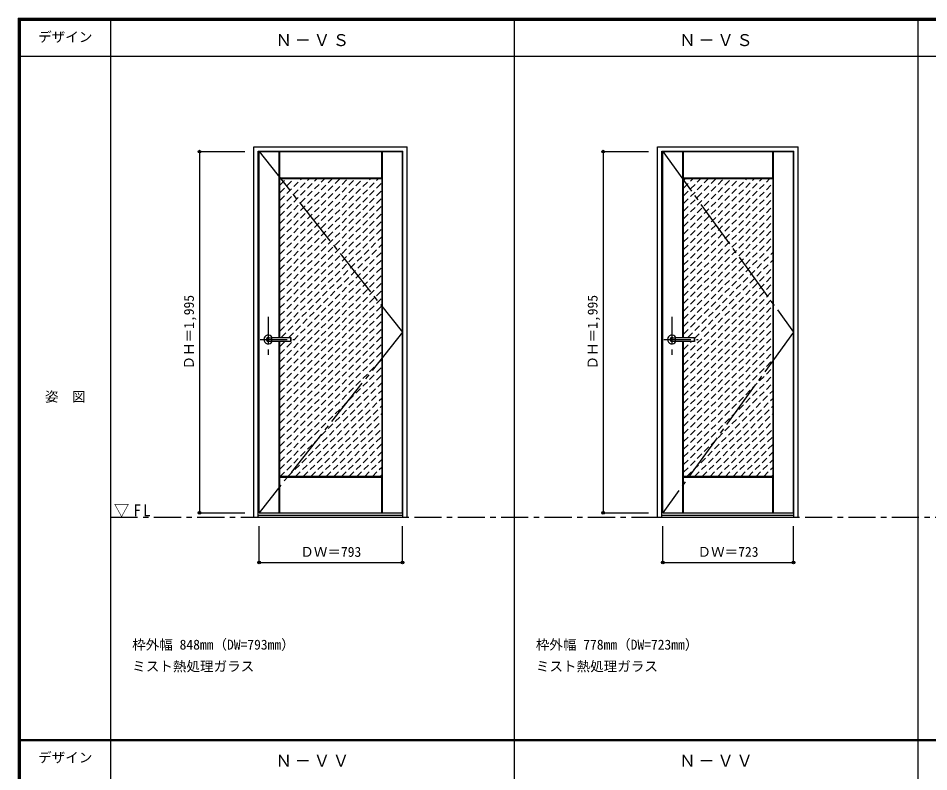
# Model space of a CAD drawing. Units: millimetres, scale not verified. Extents: x -6000 to 5700, y -4307 to 4260.
# Drawn here: x -6000 to -966, y 12 to 4175 of the extents above; entities that cross this region are included whole.
import ezdxf
from ezdxf.enums import TextEntityAlignment as Align

# ---------------------------------------------------------------- set-up
doc = ezdxf.new("R2010")
doc.units = ezdxf.units.MM
doc.header["$LTSCALE"] = 30
doc.header["$PDMODE"] = 32
doc.header["$PDSIZE"] = 15
for name, pattern in [('CHAIN1', [8, 5, -1, 1, -1]), ('CHAIN2', [12, 9, -1, 1, -1]), ('DASHED1', [1.8, 1.2, -0.6])]:
    doc.linetypes.add(name, pattern=pattern)
for name, color, linetype in [('0-1_通り芯', 4, 'CHAIN1'), ('0-2_扉', 3, 'Continuous'), ('0-3_仕上げ', 7, 'Continuous'), ('0-4_枠', 3, 'Continuous'), ('0-5_レバー', 3, 'Continuous'), ('0-7', 7, 'CHAIN2'), ('0-A_文字', 7, 'Continuous'), ('0-B_寸法', 7, 'Continuous'), ('0-C_ハッチ', 4, 'DASHED1'), ('F-1_枠', 6, 'Continuous'), ('F-A_文字', 7, 'Continuous')]:
    doc.layers.add(name, color=color, linetype=linetype)
doc.styles.add('ＭＳ ゴシック', font='')
doc.styles.get('ＭＳ ゴシック').set_extended_font_data('MS Gothic')

msp = doc.modelspace()

# ---------------------------------------------------------------- linework, layer by layer
at = {"layer": '0-1_通り芯'}
for p, q in [((-4617.4, 2524.5), (-4617.4, 2314.5)), ((-2385.8, 2524.5), (-2385.8, 2314.5)), ((-4662.4, 2400.5), (-4472.4, 2400.5)), ((-2430.8, 2400.5), (-2240.8, 2400.5))]:
    msp.add_line(p, q, dxfattribs=at)
at = {"layer": '0-1_通り芯', "color": 7}
msp.add_line((-5490, 1418), (3436.4, 1418), dxfattribs=at)
at = {"layer": '0-2_扉'}
for p, q in [((-4668.4, 3438), (-3875.4, 3438)), ((-4668.4, 1443), (-4668.4, 3438)), ((-3875.4, 1443), (-3875.4, 3438)), ((-2436.8, 3438), (-1713.8, 3438)), ((-2436.8, 1443), (-2436.8, 3438)), ((-1713.8, 1443), (-1713.8, 3438)), ((-4668.4, 1443), (-3875.4, 1443)), ((-2436.8, 1443), (-1713.8, 1443))]:
    msp.add_line(p, q, dxfattribs=at)
at = {"layer": '0-3_仕上げ'}
for p, q in [((-4557.4, 2412), (-4557.4, 3438)), ((-4555.9, 3290.5), (-4555.9, 3438)), ((-4554.4, 3292), (-4554.4, 3438)), ((-3989.4, 3292), (-3989.4, 3438)), ((-3987.9, 3290.5), (-3987.9, 3438)), ((-3986.4, 1443), (-3986.4, 3438)), ((-2325.8, 2412), (-2325.8, 3438)), ((-2324.3, 3290.5), (-2324.3, 3438)), ((-2322.8, 3292), (-2322.8, 3438)), ((-1827.8, 3292), (-1827.8, 3438)), ((-1826.3, 3290.5), (-1826.3, 3438)), ((-1824.8, 1443), (-1824.8, 3438)), ((-4554.4, 3292), (-4555.9, 3290.5)), ((-4553.4, 3288), (-4555.9, 3290.5)), ((-3989.4, 3292), (-4554.4, 3292)), ((-3990.4, 3288), (-3987.9, 3290.5)), ((-3989.4, 3292), (-3987.9, 3290.5)), ((-2322.8, 3292), (-2324.3, 3290.5)), ((-2321.8, 3288), (-2324.3, 3290.5)), ((-1827.8, 3292), (-2322.8, 3292)), ((-1828.8, 3288), (-1826.3, 3290.5)), ((-1827.8, 3292), (-1826.3, 3290.5)), ((-4557.4, 1443), (-4557.4, 2389)), ((-2325.8, 1443), (-2325.8, 2389)), ((-4553.4, 1643), (-4555.9, 1640.5)), ((-4554.4, 1639), (-4555.9, 1640.5)), ((-4555.9, 1443), (-4555.9, 1640.5)), ((-4554.4, 1443), (-4554.4, 1639)), ((-4554.4, 1639), (-3989.4, 1639)), ((-3990.4, 1643), (-3987.9, 1640.5)), ((-3989.4, 1639), (-3987.9, 1640.5)), ((-3989.4, 1443), (-3989.4, 1639)), ((-3987.9, 1443), (-3987.9, 1640.5)), ((-2321.8, 1643), (-2324.3, 1640.5)), ((-2324.3, 1443), (-2324.3, 1640.5)), ((-2322.8, 1639), (-1827.8, 1639)), ((-1828.8, 1643), (-1826.3, 1640.5)), ((-1827.8, 1639), (-1826.3, 1640.5)), ((-1827.8, 1443), (-1827.8, 1639)), ((-1826.3, 1443), (-1826.3, 1640.5))]:
    msp.add_line(p, q, dxfattribs=at)
at = {"layer": '0-3_仕上げ', "color": 3}
for p, q in [((-3990.4, 3288), (-4553.4, 3288)), ((-4553.4, 2412), (-4553.4, 3288)), ((-3990.4, 3288), (-3990.4, 1643)), ((-1828.8, 3288), (-2321.8, 3288)), ((-2321.8, 2412), (-2321.8, 3288)), ((-1828.8, 3288), (-1828.8, 1643)), ((-4553.4, 1643), (-4553.4, 2389)), ((-2321.8, 1643), (-2321.8, 2389)), ((-3990.4, 1643), (-4553.4, 1643)), ((-1828.8, 1643), (-2321.8, 1643))]:
    msp.add_line(p, q, dxfattribs=at)
at = {"layer": '0-3_仕上げ'}
msp.add_lwpolyline([(-2322.8, 1443), (-2322.8, 1639), (-2324.3, 1640.5)], dxfattribs=at)
at = {"layer": '0-4_枠'}
for p, q in [((-4697.4, 3465), (-3849.4, 3465)), ((-4697.4, 1418), (-4697.4, 3465)), ((-4673.4, 3441), (-3873.4, 3441)), ((-4673.4, 1418), (-4673.4, 3441)), ((-3873.4, 1418), (-3873.4, 3441)), ((-3849.4, 1418), (-3849.4, 3465)), ((-2465.8, 3465), (-1687.8, 3465)), ((-2465.8, 1418), (-2465.8, 3465)), ((-2441.8, 3441), (-1711.8, 3441)), ((-2441.8, 1418), (-2441.8, 3441)), ((-1711.8, 1418), (-1711.8, 3441)), ((-1687.8, 1418), (-1687.8, 3465)), ((-4697.4, 1418), (-3849.4, 1418)), ((-4673.4, 1430), (-3873.4, 1430)), ((-2465.8, 1418), (-1687.8, 1418)), ((-2441.8, 1430), (-1711.8, 1430))]:
    msp.add_line(p, q, dxfattribs=at)
at = {"layer": '0-5_レバー'}
for p, q in [((-4617.4, 2410), (-4598.4, 2410)), ((-4617.4, 2391), (-4598.4, 2391)), ((-4598.4, 2411), (-4597.4, 2412)), ((-4598.4, 2390), (-4598.4, 2411)), ((-4598.4, 2390), (-4597.4, 2389)), ((-4597.4, 2412), (-4493.4, 2412)), ((-4493.4, 2389), (-4597.4, 2389)), ((-4492.4, 2411), (-4493.4, 2412)), ((-4492.4, 2390), (-4493.4, 2389)), ((-4492.4, 2390), (-4492.4, 2411)), ((-2385.8, 2410), (-2366.8, 2410)), ((-2385.8, 2391), (-2366.8, 2391)), ((-2366.8, 2411), (-2365.8, 2412)), ((-2366.8, 2390), (-2366.8, 2411)), ((-2366.8, 2390), (-2365.8, 2389)), ((-2365.8, 2412), (-2261.8, 2412)), ((-2261.8, 2389), (-2365.8, 2389)), ((-2260.8, 2411), (-2261.8, 2412)), ((-2260.8, 2390), (-2261.8, 2389)), ((-2260.8, 2390), (-2260.8, 2411))]:
    msp.add_line(p, q, dxfattribs=at)
at = {"layer": '0-5_レバー', "color": 4}
for p, q in [((-4597.4, 2389), (-4597.4, 2412)), ((-4493.4, 2412), (-4493.4, 2389)), ((-2365.8, 2389), (-2365.8, 2412)), ((-2261.8, 2412), (-2261.8, 2389))]:
    msp.add_line(p, q, dxfattribs=at)
for centre, radius, start, end in [((-4617.4, 2400.5), 24.55, 27.93255, 332.06745), ((-2385.8, 2400.5), 24.55, 27.93255, 332.06745), ((-4617.4, 2400.5), 11, 59.72736, 300.27264), ((-2385.8, 2400.5), 11, 59.72736, 300.27264)]:
    msp.add_arc(centre, radius, start, end, dxfattribs=at)
at = {"layer": '0-5_レバー'}
for centre in [(-4617.4, 2400.5), (-2385.8, 2400.5)]:
    msp.add_arc(centre, 9.5, 90, 270, dxfattribs=at)
at = {"layer": '0-7'}
for p, q in [((-4668.4, 3438), (-3875.4, 2440.5)), ((-2436.8, 3438), (-1713.8, 2440.5)), ((-3875.4, 2440.5), (-4668.4, 1443)), ((-1713.8, 2440.5), (-2436.8, 1443))]:
    msp.add_line(p, q, dxfattribs=at)
at = {"layer": '0-B_寸法', "color": 4}
for p, q in [((-4997.4, 3438), (-4747.4, 3438)), ((-4997.4, 3438), (-4997.4, 1443)), ((-2765.8, 3438), (-2515.8, 3438)), ((-2765.8, 3438), (-2765.8, 1443)), ((-4997.4, 1443), (-4747.4, 1443)), ((-2765.8, 1443), (-2515.8, 1443)), ((-4668.4, 1168), (-4668.4, 1368)), ((-3875.4, 1168), (-3875.4, 1368)), ((-2436.8, 1168), (-2436.8, 1368)), ((-1713.8, 1168), (-1713.8, 1368)), ((-4668.4, 1168), (-3875.4, 1168)), ((-2436.8, 1168), (-1713.8, 1168))]:
    msp.add_line(p, q, dxfattribs=at)
at = {"layer": '0-B_寸法'}
for p in [(-4997.4, 3438), (-2765.8, 3438), (-4997.4, 1443), (-2765.8, 1443), (-4668.4, 1168), (-3875.4, 1168), (-2436.8, 1168), (-1713.8, 1168)]:
    msp.add_point(p, dxfattribs=at)
at = {"layer": '0-C_ハッチ'}
for p, q in [((-4553.4, 3253.06), (-4518.46, 3288)), ((-4553.4, 2743.94), (-4009.34, 3288)), ((-4553.4, 2786.37), (-4051.77, 3288)), ((-4553.4, 2828.79), (-4094.19, 3288)), ((-4553.4, 2871.22), (-4136.62, 3288)), ((-4553.4, 2913.65), (-4179.05, 3288)), ((-4553.4, 2956.07), (-4221.47, 3288)), ((-4553.4, 2998.5), (-4263.9, 3288)), ((-4553.4, 3040.93), (-4306.33, 3288)), ((-4553.4, 3083.35), (-4348.75, 3288)), ((-4553.4, 3125.78), (-4391.18, 3288)), ((-4553.4, 3168.21), (-4433.61, 3288)), ((-4553.4, 3210.63), (-4476.03, 3288)), ((-2321.8, 3278.49), (-2312.29, 3288)), ((-2321.8, 2811.8), (-1845.6, 3288)), ((-2321.8, 2854.22), (-1888.02, 3288)), ((-2321.8, 2896.65), (-1930.45, 3288)), ((-2321.8, 2939.07), (-1972.87, 3288)), ((-2321.8, 2981.5), (-2015.3, 3288)), ((-2321.8, 3023.93), (-2057.73, 3288)), ((-2321.8, 3066.35), (-2100.15, 3288)), ((-2321.8, 3108.78), (-2142.58, 3288)), ((-2321.8, 3151.21), (-2185.01, 3288)), ((-2321.8, 3193.63), (-2227.43, 3288)), ((-2321.8, 3236.06), (-2269.86, 3288)), ((-4553.4, 2701.52), (-3990.4, 3264.52)), ((-4553.4, 2659.09), (-3990.4, 3222.09)), ((-2321.8, 2769.37), (-1828.8, 3262.37)), ((-4553.4, 2616.66), (-3990.4, 3179.66)), ((-2321.8, 2726.94), (-1828.8, 3219.94)), ((-2321.8, 2684.52), (-1828.8, 3177.52)), ((-4553.4, 2574.24), (-3990.4, 3137.24)), ((-2321.8, 2642.09), (-1828.8, 3135.09)), ((-4553.4, 2531.81), (-3990.4, 3094.81)), ((-2321.8, 2599.66), (-1828.8, 3092.66)), ((-4553.4, 2489.38), (-3990.4, 3052.38)), ((-2321.8, 2557.24), (-1828.8, 3050.24)), ((-4553.4, 2446.96), (-3990.4, 3009.96)), ((-2321.8, 2514.81), (-1828.8, 3007.81)), ((-4545.93, 2412), (-3990.4, 2967.53)), ((-4503.5, 2412), (-3990.4, 2925.1)), ((-2321.8, 2472.38), (-1828.8, 2965.38)), ((-2321.8, 2429.96), (-1828.8, 2922.96)), ((-4553.4, 2319.68), (-3990.4, 2882.68)), ((-2297.33, 2412), (-1828.8, 2880.53)), ((-4553.4, 2277.25), (-3990.4, 2840.25)), ((-2260.8, 2406.11), (-1828.8, 2838.11)), ((-4553.4, 2234.83), (-3990.4, 2797.83)), ((-2321.8, 2302.68), (-1828.8, 2795.68)), ((-4553.4, 2192.4), (-3990.4, 2755.4)), ((-2321.8, 2260.25), (-1828.8, 2753.25)), ((-4553.4, 2149.97), (-3990.4, 2712.97)), ((-4553.4, 2107.55), (-3990.4, 2670.55)), ((-2321.8, 2217.83), (-1828.8, 2710.83)), ((-2321.8, 2175.4), (-1828.8, 2668.4)), ((-4553.4, 2065.12), (-3990.4, 2628.12)), ((-2321.8, 2132.97), (-1828.8, 2625.97)), ((-4553.4, 2022.69), (-3990.4, 2585.69)), ((-2321.8, 2090.55), (-1828.8, 2583.55)), ((-4553.4, 1980.27), (-3990.4, 2543.27)), ((-2321.8, 2048.12), (-1828.8, 2541.12)), ((-4553.4, 1937.84), (-3990.4, 2500.84)), ((-2321.8, 2005.69), (-1828.8, 2498.69)), ((-4553.4, 1895.41), (-3990.4, 2458.41)), ((-2321.8, 1963.27), (-1828.8, 2456.27)), ((-4553.4, 1852.99), (-3990.4, 2415.99)), ((-4553.4, 2362.1), (-4526.5, 2389)), ((-4553.4, 1810.56), (-3990.4, 2373.56)), ((-2321.8, 1920.84), (-1828.8, 2413.84)), ((-2321.8, 2345.11), (-2277.9, 2389)), ((-2321.8, 2387.53), (-2320.33, 2389)), ((-2321.8, 1878.41), (-1828.8, 2371.41)), ((-4553.4, 1768.13), (-3990.4, 2331.13)), ((-2321.8, 1835.99), (-1828.8, 2328.99)), ((-4553.4, 1725.71), (-3990.4, 2288.71)), ((-2321.8, 1793.56), (-1828.8, 2286.56)), ((-4553.4, 1683.28), (-3990.4, 2246.28)), ((-2321.8, 1751.14), (-1828.8, 2244.14)), ((-4553.4, 1640.86), (-3990.4, 2203.86)), ((-2321.8, 1708.71), (-1828.8, 2201.71)), ((-4508.83, 1643), (-3990.4, 2161.43)), ((-4466.4, 1643), (-3990.4, 2119)), ((-2321.8, 1666.28), (-1828.8, 2159.28)), ((-2302.66, 1643), (-1828.8, 2116.86)), ((-4423.98, 1643), (-3990.4, 2076.58)), ((-2260.23, 1643), (-1828.8, 2074.43)), ((-4381.55, 1643), (-3990.4, 2034.15)), ((-2217.8, 1643), (-1828.8, 2032)), ((-4339.12, 1643), (-3990.4, 1991.72)), ((-2175.38, 1643), (-1828.8, 1989.58)), ((-4296.7, 1643), (-3990.4, 1949.3)), ((-2132.95, 1643), (-1828.8, 1947.15)), ((-4254.27, 1643), (-3990.4, 1906.87)), ((-4211.84, 1643), (-3990.4, 1864.44)), ((-2090.52, 1643), (-1828.8, 1904.72)), ((-4169.42, 1643), (-3990.4, 1822.02)), ((-2048.1, 1643), (-1828.8, 1862.3)), ((-2005.67, 1643), (-1828.8, 1819.87)), ((-4126.99, 1643), (-3990.4, 1779.59)), ((-1963.24, 1643), (-1828.8, 1777.44)), ((-4084.56, 1643), (-3990.4, 1737.17)), ((-1920.82, 1643), (-1828.8, 1735.02)), ((-4042.14, 1643), (-3990.4, 1694.74)), ((-1878.39, 1643), (-1828.8, 1692.59)), ((-3999.71, 1643), (-3990.4, 1652.31)), ((-1835.97, 1643), (-1828.8, 1650.17))]:
    msp.add_line(p, q, dxfattribs=at)
at = {"layer": 'F-1_枠'}
for p, q in [((-6000, 4175), (5700, 4175)), ((-6000, 4175), (-6000, -4205)), ((-6000, 4170), (5700, 4170)), ((-6000, 4165), (5700, 4165)), ((-5995, 4175), (-5995, -4205)), ((-5990, 4175), (-5990, -4205)), ((-5490, 4175), (-5490, -3790)), ((-3258.4, 4175), (-3258.4, -3790)), ((-1026.8, 4175), (-1026.8, -3790)), ((-6000, 3965), (5700, 3965)), ((-6000, 190.5), (5700, 190.5)), ((-6000, 187.5), (5700, 187.5)), ((-6000, 184.5), (5700, 184.5))]:
    msp.add_line(p, q, dxfattribs=at)

# ---------------------------------------------------------------- texts
at = {"layer": '0-A_文字', "style": 'ＭＳ ゴシック'}
for s, p in [('枠外幅 848mm（DW=793mm）', (-5370, 670.5)), ('枠外幅 778mm（DW=723mm）', (-3138.4, 670.5)), ('ミスト熱処理ガラス', (-5370, 550.5)), ('ミスト熱処理ガラス', (-3138.4, 550.5))]:
    msp.add_text(s, height=54.99, dxfattribs=at).set_placement(p, align=Align.BOTTOM_LEFT)
at = {"layer": '0-A_文字', "char_height": 65.98, "attachment_point": 7, "style": 'ＭＳ ゴシック'}
for s, insert in [('\\T1.17;Ｎ－ＶＳ', (-4576.7, 4020)), ('\\T1.17;Ｎ－ＶＳ', (-2345.1, 4020)), ('\\T1.26;\\W0.95;▽FL', (-5471.25, 1418)), ('\\T1.17;Ｎ－ＶＶ', (-4576.7, 39.5)), ('\\T1.17;Ｎ－ＶＶ', (-2345.1, 39.5))]:
    msp.add_mtext(s, dxfattribs=dict(at, insert=insert))
at = {"layer": '0-B_寸法', "style": 'ＭＳ ゴシック'}
for p in [(-5012.4, 2234.25), (-2780.8, 2234.25)]:
    msp.add_text('ＤＨ＝1,995', height=54.99, rotation=90, dxfattribs=at).set_placement(p, align=Align.BOTTOM_LEFT)
for s, p in [('ＤＷ＝793', (-4440.65, 1183)), ('ＤＷ＝723', (-2244.55, 1183))]:
    msp.add_text(s, height=54.99, dxfattribs=at).set_placement(p, align=Align.BOTTOM_LEFT)
at = {"layer": 'F-A_文字', "style": 'ＭＳ ゴシック'}
for s, p in [('デザイン', (-5890, 4027.5)), ('姿\u3000図', (-5852.5, 2040.25)), ('デザイン', (-5890, 47))]:
    msp.add_text(s, height=54.99, dxfattribs=at).set_placement(p, align=Align.BOTTOM_LEFT)

doc.saveas('drawing.dxf')
